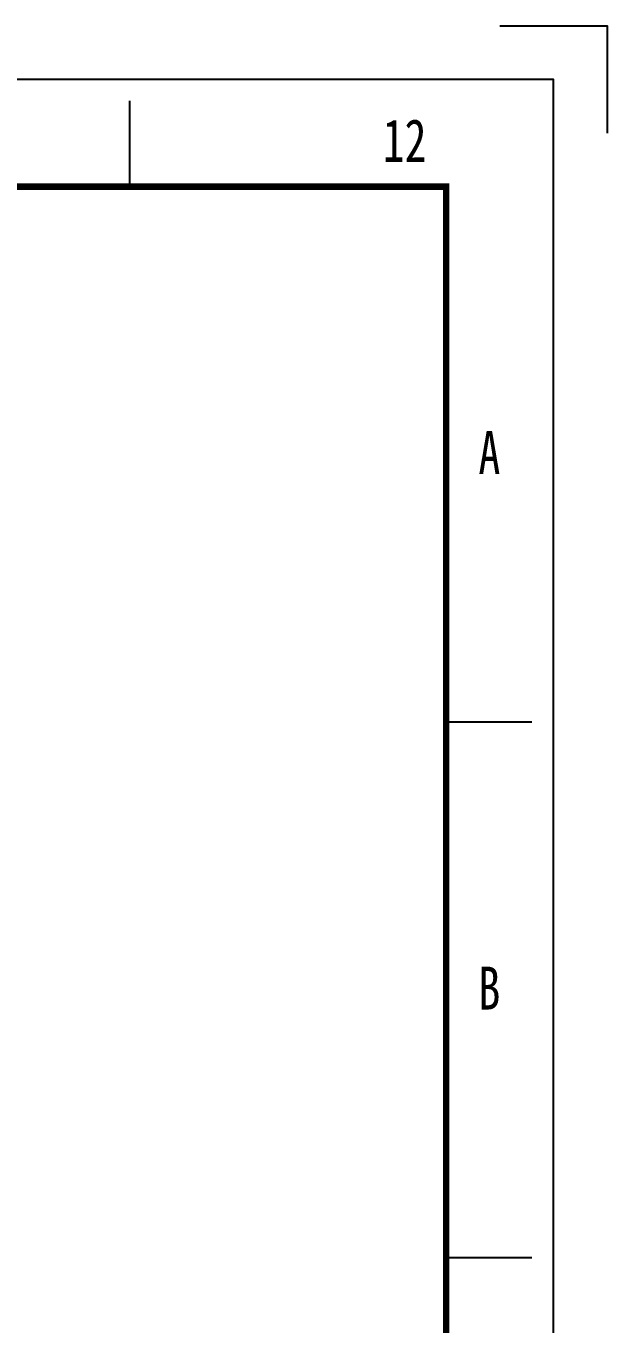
# Model space of a CAD drawing. Extents: x 7651907 to 8255021, y -2490714 to -1144618.
# Drawn here: x 8002004 to 8018826, y -1637841 to -1600215 of the extents above; entities that cross this region are included whole.
import ezdxf

# ---------------------------------------------------------------- set-up
doc = ezdxf.new("R2010")
doc.units = 0
doc.header["$LTSCALE"] = 1000
doc.layers.get('0').update_dxf_attribs({"linetype": 'CONTINUOUS'})
doc.styles.add('图框字体', font='simhei.ttf')

# ---------------------------------------------------------------- blocks, each defined once
blk = doc.blocks.new('A2-H')
at = {"color": 0}
for p, q in [((554.5, 410), (554.5, 418)), ((592, 360), (583.96, 360)), ((592, 310), (583.96, 310))]:
    blk.add_line(p, q, dxfattribs=at)
blk.add_lwpolyline([(589, 425), (599, 425), (599, 415)], dxfattribs=at)
blk.add_lwpolyline([(0, 0), (594, 0), (594, 420), (0, 420)], close=True, dxfattribs=at)
at = {"color": 0, "const_width": 0.6}
blk.add_lwpolyline([(25, 10), (584, 10), (584, 410), (25, 410)], close=True, dxfattribs=at)
at = {"style": '图框字体', "width": 0.75}
for s, p in [('12', (578.08, 412.31)), ('A', (587.01, 383.17)), ('B', (587.01, 333.17))]:
    blk.add_text(s, height=4, dxfattribs=at).set_placement(p)

msp = doc.modelspace()

# ---------------------------------------------------------------- block references
at = {"color": 0, "xscale": 310.4639999999999, "yscale": 310.4639999999999, "zscale": 310.4639999999999}
msp.add_blockref('A2-H', (7832858.2, -1732162), dxfattribs=at)

doc.saveas('drawing.dxf')
